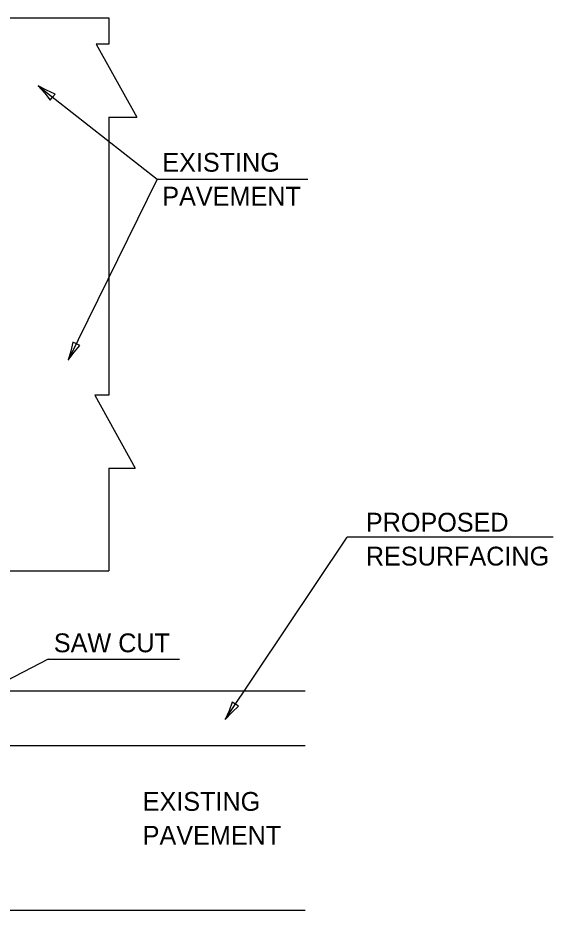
# Model space of a CAD drawing. Extents: x 0 to 2.83, y 0 to 1.83.
# Drawn here: x 1.074 to 1.415, y 0.948 to 1.516 of the extents above; entities that cross this region are included whole.
import ezdxf

# ---------------------------------------------------------------- set-up
doc = ezdxf.new("R2010")
doc.units = 0
doc.layers.add('RD_Pr_Roadway_Items', color=7, linetype='Continuous')
doc.layers.add('RD_Pr_Roadway_Notes', color=7, linetype='Continuous')

msp = doc.modelspace()

# ---------------------------------------------------------------- linework, layer by layer
at = {"layer": 'RD_Pr_Roadway_Items'}
for p, q in [((1.05242, 1.51638), (1.1318, 1.51638)), ((1.1318, 1.51638), (1.1318, 1.49971)), ((1.1318, 1.49971), (1.12377, 1.49971)), ((1.12377, 1.49971), (1.14957, 1.45308)), ((1.1318, 1.45308), (1.14957, 1.45308)), ((1.1318, 1.45308), (1.1318, 1.27607)), ((1.1318, 1.27607), (1.12279, 1.27607)), ((1.12279, 1.27607), (1.1486, 1.22944)), ((1.1318, 1.22944), (1.1486, 1.22944)), ((1.1318, 1.22944), (1.1318, 1.16408)), ((1.06074, 1.16408), (1.1318, 1.16408)), ((0.67334, 1.08773), (1.25694, 1.08773)), ((0.97644, 1.05281), (1.25694, 1.05281)), ((0.97527, 0.948), (1.25694, 0.948))]:
    msp.add_line(p, q, dxfattribs=at)
at = {"layer": 'RD_Pr_Roadway_Notes'}
for p, q in [((1.16251, 1.41358), (1.25867, 1.41358)), ((1.20596, 1.06951), (1.28359, 1.18553)), ((1.4149, 1.18553), (1.28359, 1.18553)), ((1.09312, 1.10793), (1.01192, 1.06563)), ((1.09312, 1.10793), (1.17679, 1.10793))]:
    msp.add_line(p, q, dxfattribs=at)
for points in [[(1.0868, 1.4731), (1.1625, 1.41358)], [(1.1625, 1.41358), (1.10593, 1.29832)]]:
    msp.add_lwpolyline(points, dxfattribs=at)
for points in [[(1.09446, 1.46397), (1.09597, 1.46588), (1.09748, 1.4678), (1.09201, 1.47029), (1.0868, 1.4731), (1.09099, 1.46836)], [(1.11325, 1.30771), (1.11107, 1.30879), (1.10888, 1.30987), (1.10759, 1.304), (1.10593, 1.29832), (1.10968, 1.30341)], [(1.21447, 1.07784), (1.21245, 1.0792), (1.21042, 1.08056), (1.20836, 1.07492), (1.20596, 1.06951), (1.21036, 1.07405)]]:
    msp.add_lwpolyline(points, close=True, dxfattribs=at)

# ---------------------------------------------------------------- texts
for s, p in [('EXISTING', (1.16584, 1.41838)), ('PAVEMENT', (1.16584, 1.39678)), ('PROPOSED', (1.29555, 1.18911)), ('RESURFACING', (1.29555, 1.16751)), ('SAW CUT', (1.09672, 1.11227)), ('EXISTING', (1.15335, 1.01127)), ('PAVEMENT', (1.15335, 0.98967))]:
    msp.add_text(s, height=0.012, dxfattribs=at).set_placement(p)

doc.saveas('drawing.dxf')
